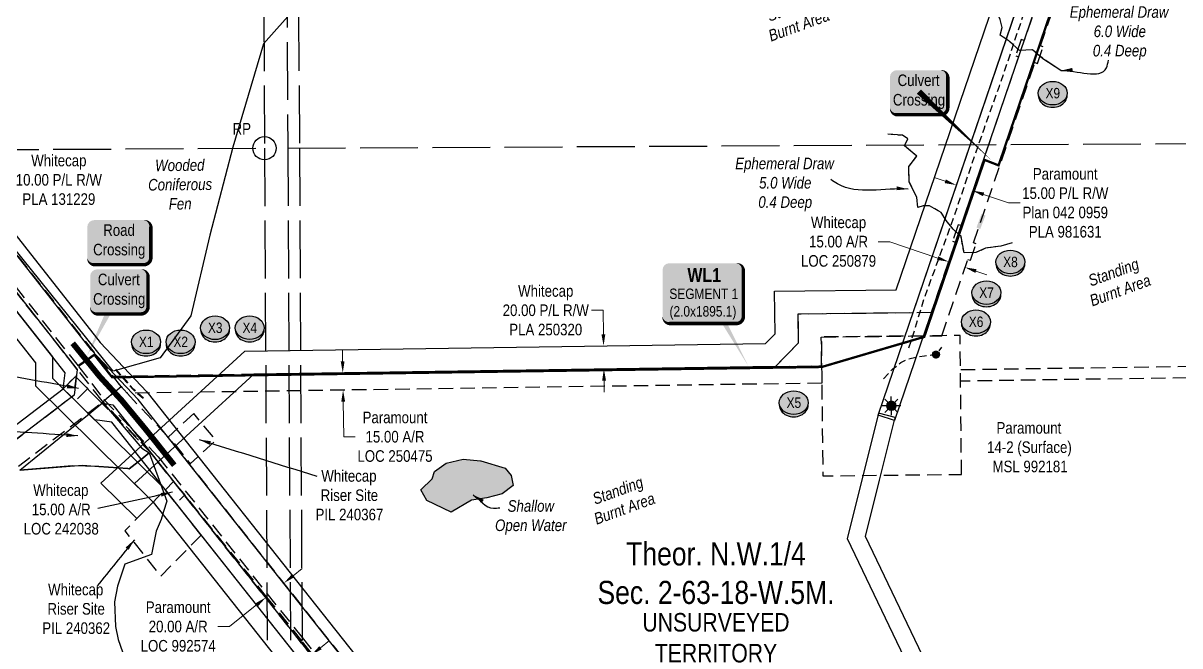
# Model space of a CAD drawing. Extents: x 521110 to 526221, y 6030392 to 6032896.
# Drawn here: x 524277 to 525277, y 6030879 to 6031417 of the extents above; entities that cross this region are included whole.
import ezdxf
from ezdxf.enums import TextEntityAlignment as Align

# ---------------------------------------------------------------- set-up
doc = ezdxf.new("R2010")
doc.units = 0
doc.header["$LTSCALE"] = 5
doc.header["$PDSIZE"] = 0.5
for name, pattern in [('foc-ACCESSROAD', [3.75, 2.5, -1.25]), ('foc-TOPO-ephemeral', [6.25, 3.125, -0.625, 0.625, -0.625, 0.625, -0.625]), ('foc-UNSURVEYED', [12.5, 10, -2.5]), ('UG_PIPE', [1.875, 1.25, -0.625])]:
    doc.linetypes.add(name, pattern=pattern)
doc.layers.get('Defpoints').update_dxf_attribs({"color": 9})
for name, color, linetype in [('35', 37, 'Continuous'), ('AS-PIPE-UG', 44, 'UG_PIPE'), ('AS-ROADS', 254, 'Continuous'), ('AS-SYMBOL', 7, 'Continuous'), ('AS-UNDERLAY-H', 141, 'Continuous'), ('C-AR', 13, 'foc-ACCESSROAD'), ('C-RW', 13, 'Continuous'), ('C-SYMBOL', 7, 'Continuous'), ('C-WS', 13, 'foc-ACCESSROAD'), ('CG-NOTES', 7, 'Continuous'), ('F-AR', 190, 'foc-ACCESSROAD'), ('F-RW', 190, 'Continuous'), ('F-WS', 190, 'foc-ACCESSROAD'), ('F-WS-S', 8, 'Continuous'), ('L-UNS-T', 3, 'Continuous'), ('L-USEC', 7, 'foc-UNSURVEYED'), ('P-CROSSINGS', 250, 'Continuous'), ('P-PROPOSED', 10, 'Continuous'), ('T-DRAW', 143, 'foc-TOPO-ephemeral'), ('T-WATER', 160, 'Continuous'), ('T-WATER-H', 133, 'Continuous'), ('T-WATER-T', 170, 'Continuous'), ('WETLAND', 143, 'Continuous'), ('WETLAND-T', 146, 'Continuous')]:
    doc.layers.add(name, color=color, linetype=linetype)
for name, color, linetype, lineweight in [('C-AR-T', 13, 'Continuous', 9), ('C-RW-T', 13, 'Continuous', 9), ('C-WS-T', 13, 'Continuous', 9), ('F-AR-T', 190, 'Continuous', 9), ('F-RW-T', 190, 'Continuous', 9), ('F-VCE-T', 190, 'Continuous', 9), ('F-WS-T', 190, 'Continuous', 9), ('T-TEXT', 48, 'Continuous', 18)]:
    doc.layers.add(name, color=color, linetype=linetype, lineweight=lineweight)
doc.styles.add('175L', font='ARIALN.TTF', dxfattribs={"height": 20})
doc.styles.add('80', font='ARIALN.TTF', dxfattribs={"height": 10})
doc.styles.add('80CG', font='ARIALN.TTF', dxfattribs={"height": 10})
doc.styles.add('80L', font='ARIALN.TTF', dxfattribs={"height": 10})
doc.styles.add('80LS', font='ARIALNI.TTF', dxfattribs={"height": 10})
doc.styles.add('BOLD', font='ARIALNB.TTF')
doc.styles.add('Crossing', font='ARIALN.TTF', dxfattribs={"height": 10})
doc.styles.add('foc-LtypeFont', font='ARIALN.TTF', dxfattribs={"height": 7.35})
doc.linetypes.add('foc-TOPO-flowdirection-NOLINE', pattern='A,0,[">",foc-LtypeFont,S=0.3,R=0,X=0,Y=-0.945],-20,[">",foc-LtypeFont,S=0.3,R=0,X=0,Y=-0.945],0', length=20)
doc.dimstyles.new('Compass 5 000', dxfattribs={"dimscale": 5, "dimtxt": 9, "dimasz": 2, "dimexe": 0.2, "dimexo": 0.0625, "dimgap": 0.5, "dimtad": 0, "dimtih": 1, "dimtoh": 1, "dimzin": 0, "dimdsep": 46, "dimtxsty": '80CG', "dimcen": 0.1, "dimse1": 1, "dimse2": 1, "dimclrd": 256, "dimclrt": 256, "dimaunit": 1, "dimadec": 4, "dimazin": 0, "dimtfac": 0.06, "dimtofl": 0, "dimtmove": 0, "dimatfit": 1, "dimfxl": 0.2, "dimtolj": 1, "dimtzin": 0, "dimlwd": -1, "dimarcsym": 0})

# ---------------------------------------------------------------- blocks, each defined once
blk = doc.blocks.new('*D442')
at = {"layer": 'C-RW-T', "transparency": 16777216}
for p, q in [((524250.6, 6031275.09), (524258.44, 6031281.29)), ((524258.44, 6031281.29), (524268.44, 6031281.29)), ((524226.75, 6031256.27), (524218.9, 6031250.07))]:
    blk.add_line(p, q, dxfattribs=at)
for points in [[(524249.56, 6031276.4), (524251.63, 6031273.79), (524242.75, 6031268.9)], [(524225.72, 6031257.57), (524227.78, 6031254.96), (524234.6, 6031262.46)]]:
    blk.add_solid(points, dxfattribs=at)
at = {"layer": 'Defpoints', "color": 0, "transparency": 16777216}
for p in [(524242.75, 6031268.9), (524273.46, 6031230), (524265.31, 6031223.56)]:
    blk.add_point(p, dxfattribs=at)
at = {"layer": 'C-RW-T', "transparency": 16777216, "insert": (524307.53, 6031281.29), "char_height": 10, "attachment_point": 5, "style": '80CG'}
blk.add_mtext('\\A1;Whitecap\\P10.00 P/L R/W\\PPLA 131229', dxfattribs=at)
blk = doc.blocks.new('*D447')
at = {"layer": 'Defpoints', "color": 0, "transparency": 16777216}
for p in [(524441.35, 6031009.41), (524425.72, 6030996.95), (524486.52, 6030920.66)]:
    blk.add_point(p, dxfattribs=at)
at = {"layer": 'F-AR-T', "transparency": 16777216}
for p, q in [((524509.98, 6030939.36), (524517.8, 6030945.59)), ((524478.7, 6030914.43), (524454.98, 6030895.53)), ((524454.98, 6030895.53), (524444.98, 6030895.53))]:
    blk.add_line(p, q, dxfattribs=at)
for points in [[(524508.94, 6030940.66), (524511.02, 6030938.06), (524502.16, 6030933.13)], [(524477.66, 6030915.73), (524479.74, 6030913.13), (524486.52, 6030920.66)]]:
    blk.add_solid(points, dxfattribs=at)
at = {"layer": 'F-AR-T', "transparency": 16777216, "insert": (524410.69, 6030895.53), "char_height": 10, "attachment_point": 5, "style": '80CG', "bg_fill": 3, "box_fill_scale": 1.1, "bg_fill_color": 256, "bg_fill_true_color": 13158600, "bg_fill_transparency": 0}
blk.add_mtext('\\A1;Paramount\\P20.00 A/R\\PLOC 992574', dxfattribs=at)
blk = doc.blocks.new('*D452')
at = {"layer": 'Defpoints', "color": 0, "transparency": 16777216}
for p in [(524455.81, 6030958.92), (524447.99, 6030952.68), (524525.88, 6030871.01)]:
    blk.add_point(p, dxfattribs=at)
at = {"layer": 'F-RW-T', "transparency": 16777216}
for p, q in [((524533.7, 6030877.24), (524541.52, 6030883.47)), ((524510.24, 6030858.54), (524484.06, 6030837.67)), ((524484.06, 6030837.67), (524474.06, 6030837.67))]:
    blk.add_line(p, q, dxfattribs=at)
for points in [[(524532.66, 6030878.54), (524534.74, 6030875.94), (524525.88, 6030871.01)], [(524509.2, 6030859.84), (524511.28, 6030857.24), (524518.06, 6030864.77)]]:
    blk.add_solid(points, dxfattribs=at)
at = {"layer": 'F-RW-T', "transparency": 16777216, "insert": (524434.97, 6030837.67), "char_height": 10, "attachment_point": 5, "style": '80CG', "bg_fill": 3, "box_fill_scale": 1.1, "bg_fill_color": 256, "bg_fill_true_color": 13158600, "bg_fill_transparency": 0}
blk.add_mtext('\\A1;Paramount\\P10.00 P/L R/W\\PPLA 021246', dxfattribs=at)
blk = doc.blocks.new('*U439')
at = {"layer": '35', "color": 3}
blk.add_circle((0, 0), 10, dxfattribs=at)
at = {"layer": '35', "color": 3, "style": '80'}
blk.add_attdef('RP_001', (-27.59, 11.79), '', height=10, dxfattribs=at)
blk = doc.blocks.new('GAS')
h = blk.add_hatch(color=255)
h.dxf.hatch_style = 1
edge = h.paths.add_edge_path()
edge.add_arc((0, 0), 0.9, 0, 360)
for p, q in [((-0.81, 0), (-1.62, 0)), ((-0.57, 0.57), (-1.14, 1.14)), ((0, 0.81), (0, 1.62)), ((0.57, 0.57), (1.14, 1.14)), ((1.62, 0), (0.81, 0)), ((-0.57, -0.57), (-1.14, -1.14)), ((0, -0.81), (0, -1.62)), ((1.14, -1.14), (0.57, -0.57))]:
    blk.add_line(p, q)
blk.add_circle((0, 0), 0.8)
blk = doc.blocks.new('RISER')
h = blk.add_hatch(color=255)
h.dxf.hatch_style = 1
edge = h.paths.add_edge_path()
edge.add_arc((0, 0), 0.7, 0, 360)
blk.add_hatch(color=13).paths.add_polyline_path([(0.58, -0.15), (-0.58, -0.15, 0.774597)])
at = {"color": 13}
blk.add_line((-0.58, -0.15), (0.58, -0.15), dxfattribs=at)
blk.add_circle((0, 0), 0.6, dxfattribs=at)
blk = doc.blocks.new('*D461')
at = {"layer": 'Defpoints', "color": 0, "transparency": 16777216}
for p in [(525097.45, 6031271.99), (525068.81, 6031234.47), (525083, 6031229.63)]:
    blk.add_point(p, dxfattribs=at)
at = {"layer": 'F-RW-T', "transparency": 16777216}
for p, q in [((525073.79, 6031280.06), (525064.33, 6031283.29)), ((525106.91, 6031268.77), (525128.43, 6031261.43)), ((525128.43, 6031261.43), (525138.43, 6031261.43))]:
    blk.add_line(p, q, dxfattribs=at)
for points in [[(525074.33, 6031281.64), (525073.26, 6031278.48), (525083.26, 6031276.83)], [(525107.45, 6031270.34), (525106.37, 6031267.19), (525097.45, 6031271.99)]]:
    blk.add_solid(points, dxfattribs=at)
at = {"layer": 'F-RW-T', "transparency": 16777216, "insert": (525177.51, 6031261.43), "char_height": 10, "attachment_point": 5, "style": '80CG'}
blk.add_mtext('\\A1;Paramount\\P15.00 P/L R/W\\PPlan 042 0959\\PPLA 981631', dxfattribs=at)
blk = doc.blocks.new('*D462')
at = {"layer": 'C-RW-T', "transparency": 16777216}
for p, q in [((524777.96, 6031168.63), (524767.96, 6031168.63)), ((524778.26, 6031147.97), (524777.96, 6031168.63)), ((524778.84, 6031107.98), (524778.99, 6031097.98))]:
    blk.add_line(p, q, dxfattribs=at)
for points in [[(524779.93, 6031147.99), (524776.6, 6031147.94), (524778.41, 6031137.97)], [(524780.51, 6031108), (524777.18, 6031107.96), (524778.7, 6031117.98)]]:
    blk.add_solid(points, dxfattribs=at)
at = {"layer": 'Defpoints', "color": 0, "transparency": 16777216}
for p in [(524778.41, 6031137.97), (524814.21, 6031138.49), (524814.5, 6031118.5)]:
    blk.add_point(p, dxfattribs=at)
at = {"layer": 'C-RW-T', "transparency": 16777216, "insert": (524728.42, 6031168.63), "char_height": 10, "attachment_point": 5, "style": '80CG'}
blk.add_mtext('\\A1;Whitecap\\P20.00 P/L R/W\\PPLA 250320', dxfattribs=at)
blk = doc.blocks.new('*D463')
at = {"layer": 'C-AR-T', "transparency": 16777216}
for p, q in [((525025.86, 6031227.91), (525015.86, 6031227.91)), ((525067.23, 6031213.8), (525025.86, 6031227.91)), ((525100.35, 6031202.51), (525109.82, 6031199.28))]:
    blk.add_line(p, q, dxfattribs=at)
for points in [[(525067.77, 6031215.38), (525066.69, 6031212.22), (525076.7, 6031210.57)], [(525100.89, 6031204.08), (525099.81, 6031200.93), (525090.89, 6031205.73)]]:
    blk.add_solid(points, dxfattribs=at)
at = {"layer": 'Defpoints', "color": 0, "transparency": 16777216}
for p in [(525090.89, 6031205.73), (525063.91, 6031173.07), (525078.09, 6031168.23)]:
    blk.add_point(p, dxfattribs=at)
at = {"layer": 'C-AR-T', "transparency": 16777216, "insert": (524981.54, 6031227.91), "char_height": 10, "attachment_point": 5, "style": '80CG'}
blk.add_mtext('\\A1;Whitecap\\P15.00 A/R\\PLOC 250879', dxfattribs=at)
blk = doc.blocks.new('*D464')
at = {"layer": 'Defpoints', "color": 0, "transparency": 16777216}
for p in [(524586.93, 6031115.19), (524553.2, 6031099.71), (524587.15, 6031100.2)]:
    blk.add_point(p, dxfattribs=at)
at = {"layer": 'F-VCE-T', "transparency": 16777216}
for p, q in [((524552.83, 6031124.7), (524552.69, 6031134.7)), ((524553.34, 6031089.71), (524553.78, 6031059.41)), ((524553.78, 6031059.41), (524563.78, 6031059.41))]:
    blk.add_line(p, q, dxfattribs=at)
for points in [[(524554.5, 6031124.72), (524551.17, 6031124.68), (524552.98, 6031114.7)], [(524555.01, 6031089.74), (524551.68, 6031089.69), (524553.2, 6031099.71)]]:
    blk.add_solid(points, dxfattribs=at)
at = {"layer": 'F-VCE-T', "transparency": 16777216, "insert": (524598.12, 6031059.41), "char_height": 10, "attachment_point": 5, "style": '80CG'}
blk.add_mtext('\\A1;Paramount\\P15.00 A/R\\PLOC 250475', dxfattribs=at)
blk = doc.blocks.new('*U471')
h = blk.add_hatch(color=59)
edge = h.paths.add_edge_path()
edge.add_line((-21.5, -20), (21.5, -20))
edge.add_arc((21.5, -14), 6, 270, 360)
edge.add_line((27.5, -14), (27.5, 12.5))
edge.add_arc((21.5, 12.5), 6, 0, 90)
edge.add_line((21.5, 18.5), (-21.5, 18.5))
edge.add_arc((-21.5, 12.5), 6, 90, 180)
edge.add_line((-27.5, 12.5), (-27.5, -14))
edge.add_arc((-21.5, -14), 6, 180, 270)
at = {"color": 1, "flags": 128}
blk.add_lwpolyline([(-21.5, -20, 3, 3, 0), (21.5, -20, 3, 3, 0.414214), (27.5, -14, 3, 3, 0), (27.5, 12.5, 3, 0, 0.414214), (21.5, 18.5, 0, 0, 0), (-21.5, 18.5, 0, 0, 0.414214), (-27.5, 12.5, 0, 0, 0), (-27.5, -14, 0, 3, 0.414214)], format="xyseb", close=True, dxfattribs=at)
blk.add_lwpolyline([(13.3, 14.7, 0, 7.5, 0), (0, 0, 0, 0, 0)], format="xyseb", dxfattribs=at)
at = {"color": 1, "style": '80'}
blk.add_attdef('ENTER_TEXT_001', (-36, -5), '', height=10, dxfattribs=at)
blk = doc.blocks.new('*U472')
h = blk.add_hatch(color=254)
edge = h.paths.add_edge_path()
edge.add_line((-19, -20), (19, -20))
edge.add_arc((19, -14), 6, 270, 360)
edge.add_line((25, -14), (25, 12.5))
edge.add_arc((19, 12.5), 6, 0, 90)
edge.add_line((19, 18.5), (-19, 18.5))
edge.add_arc((-19, 12.5), 6, 90, 180)
edge.add_line((-25, 12.5), (-25, -14))
edge.add_arc((-19, -14), 6, 180, 270)
at = {"color": 160, "flags": 128}
blk.add_lwpolyline([(-19, -20, 3, 3, 0), (19, -20, 3, 3, 0.414214), (25, -14, 3, 3, 0), (25, 12.5, 3, 0, 0.414214), (19, 18.5, 0, 0, 0), (-19, 18.5, 0, 0, 0.414214), (-25, 12.5, 0, 0, 0), (-25, -14, 0, 3, 0.414214)], format="xyseb", close=True, dxfattribs=at)
at = {"color": 160, "style": '80'}
blk.add_attdef('ENTER_TEXT_001', (-26.8, -4.9), '', height=10, dxfattribs=at)
blk = doc.blocks.new('xing2')
h = blk.add_hatch(color=50)
h.dxf.hatch_style = 1
edge = h.paths.add_edge_path()
edge.add_ellipse((0, 0), major_axis=(-12.5, 0), ratio=0.816297, start_angle=0, end_angle=360)
h = blk.add_hatch(color=250)
h.dxf.hatch_style = 1
edge = h.paths.add_edge_path()
edge.add_ellipse((0, -2), major_axis=(-12.5, 0), ratio=0.816297, start_angle=0, end_angle=180)
edge.add_line((12.5, -2), (12.5, 0))
edge.add_ellipse((0, 0), major_axis=(-12.5, 0), ratio=0.816297, start_angle=0, end_angle=180, ccw=False)
edge.add_line((-12.5, 0), (-12.5, -2))
at = {"color": 250}
blk.add_ellipse((0, 0), major_axis=(-12.5, 0), ratio=0.816297, dxfattribs=at)
blk.add_ellipse((0, -2), major_axis=(-12.5, 0), ratio=0.816297, start_param=0, end_param=3.141593, dxfattribs=at)
at = {"color": 250, "style": 'Crossing'}
blk.add_attdef('CROSSING', text='', height=9, dxfattribs=at).set_placement((0.1, 0), align=Align.MIDDLE_CENTER)
at = {"color": 250, "style": 'Crossing', "flags": 1}
for tag, p in [('OWNER', (0.1, -12.5)), ('DESCRIPTION', (0.1, -25.8)), ('LOCATION', (0.1, -39.3)), ('DWG_REF', (0.1, -52.8))]:
    blk.add_attdef(tag, text='', height=9, dxfattribs=at).set_placement(p, align=Align.MIDDLE_CENTER)
blk = doc.blocks.new('*U523')
h = blk.add_hatch(color=254)
edge = h.paths.add_edge_path()
edge.add_line((-29, -33.7), (29, -33.7))
edge.add_arc((29, -27.7), 6, 270, 360)
edge.add_line((35, -27.7), (35, 12.5))
edge.add_arc((29, 12.5), 6, 0, 90)
edge.add_line((29, 18.5), (-29, 18.5))
edge.add_arc((-29, 12.5), 6, 90, 180)
edge.add_line((-35, 12.5), (-35, -27.7))
edge.add_arc((-29, -27.7), 6, 180, 270)
at = {"color": 1, "true_color": 0xff1414, "flags": 128}
blk.add_lwpolyline([(-29, -33.7, 3, 3, 0), (29, -33.7, 3, 3, 0.414214), (35, -27.7, 3, 3, 0), (35, 12.5, 3, 0, 0.414214), (29, 18.5, 0, 0, 0), (-29, 18.5, 0, 0, 0.414214), (-35, 12.5, 0, 0, 0), (-35, -27.7, 0, 3, 0.414214)], format="xyseb", close=True, dxfattribs=at)
blk.add_lwpolyline([(39.7, -71.1, 0, 7.5, 0), (0, 0, 0, 0, 0)], format="xyseb", dxfattribs=at)
at = {"color": 1, "true_color": 0xff1414}
for tag, p, height, style in [('TEMP_AREA_W1_001', (-9.2, 2.2), 12, 'BOLD'), ('ENTER_TEXT_001', (-30.7, -12.5), 9, '80')]:
    blk.add_attdef(tag, p, '', height=height, dxfattribs=dict(at, style=style))

msp = doc.modelspace()

# ---------------------------------------------------------------- hatches: boundary and pattern name
at = {"layer": 'AS-UNDERLAY-H'}
h = msp.add_hatch(color=256, dxfattribs=at)
h.dxf.hatch_style = 1
h.paths.add_polyline_path([(525105.125, 6031251.863), (525108.495, 6031250.47), (525103.963, 6031238.739), (525100.826, 6031240.249)])
at = {"layer": 'T-WATER-H'}
h = msp.add_hatch(color=256, dxfattribs=at)
h.dxf.hatch_style = 1
h.paths.add_polyline_path([(524672.189, 6031038.535), (524693.448, 6031032.377), (524698.588, 6031025.84), (524700.139, 6031017.421), (524690.681, 6031010.224), (524677.452, 6031006.683), (524664.191, 6031004.658), (524646.613, 6030994.411), (524625.633, 6031004.251), (524620.45, 6031013.55), (524630.313, 6031023.24), (524632.256, 6031029.529), (524642.442, 6031036.715), (524656.911, 6031040.195), (524672.163, 6031038.54)])

# ---------------------------------------------------------------- linework, layer by layer
at = {"layer": 'AS-PIPE-UG', "flags": 128}
for points in [[(525042.235, 6031136.142), (525044.828, 6031143.518), (525055.366, 6031178.065), (525072.718, 6031225.685), (525081.319, 6031249.367), (525107.286, 6031325.221), (525120.643, 6031362.119), (525130.435, 6031391.21), (525153.565, 6031459.743), (525170.438, 6031507.39), (525192.022, 6031572.056), (525231.846, 6031687.778), (525251.377, 6031747.277), (525265.787, 6031790.033), (525286.147, 6031849.105), (525289.485, 6031856.092), (525293.234, 6031858.656), (525296.689, 6031860.719), (525301.052, 6031862.811), (525312.516, 6031867.191), (525357.637, 6031883.729), (525380.434, 6031890.764)], [(525020.395, 6031109.568), (525028.441, 6031118.109), (525035.442, 6031123.601), (525041.625, 6031126.54), (525048.876, 6031128.366), (525055.94, 6031129.346), (525065.75, 6031130.392), (525070.84, 6031136.702)], [(524356.435, 6031117.359), (524371.205, 6031100.838), (524382.353, 6031090.853)], [(524356.808, 6031117.692), (524371.559, 6031101.192), (524382.686, 6031091.225)]]:
    msp.add_lwpolyline(points, dxfattribs=at)
at = {"layer": 'AS-ROADS', "const_width": 4.997, "flags": 128}
msp.add_lwpolyline([(524319.512, 6031140.186), (524342.741, 6031111.595), (524361.984, 6031090.671), (524382.74, 6031065.621), (524407.288, 6031034.873)], dxfattribs=at)
at = {"layer": 'C-AR'}
for points in [[(525281.652, 6031811.491), (525141.903, 6031401.754), (525139.538, 6031402.561), (525134.698, 6031388.371), (525137.063, 6031387.564), (525087.337, 6031241.771), (525084.972, 6031242.578), (525080.133, 6031228.388), (525082.498, 6031227.582), (525061.703, 6031166.613), (524946.431, 6031165.35), (524946.704, 6031140.41), (524926.935, 6031120.131), (524966.911, 6031120.712), (524966.638, 6031145.581), (525070.759, 6031146.722), (525093.24, 6031212.635), (525095.605, 6031211.828), (525100.445, 6031226.017), (525098.08, 6031226.824), (525151.253, 6031382.725), (525153.618, 6031381.918), (525158.457, 6031396.108), (525156.093, 6031396.914), (525287.968, 6031783.565)], [(524904.918, 6030397.132), (524870.065, 6030440.861), (524867.967, 6030443.493), (524863.828, 6030448.685), (524818.047, 6030506.121), (524517.777, 6030882.855), (524487.41, 6030920.954), (524387.095, 6031045.633), (524346.117, 6031089.281), (524344.981, 6031090.489), (524323.496, 6031117.613), (524173.914, 6031307.062), (524095.404, 6031406.617)], [(524098.234, 6031406.631), (524176.894, 6031307.06), (524324.519, 6031120.189), (524346.554, 6031091.701), (524393.49, 6031041.996), (524487.392, 6030924.183), (524517.759, 6030886.084), (524820.591, 6030506.133), (524907.498, 6030397.097)]]:
    msp.add_lwpolyline(points, dxfattribs=at)
at = {"layer": 'C-AR', "flags": 128}
msp.add_lwpolyline([(524399.633, 6031013.72), (524406.709, 6031020.883), (524416.09, 6031009.046), (524409.013, 6031001.883)], close=True, dxfattribs=at)
at = {"layer": 'C-RW', "flags": 128}
msp.add_lwpolyline([(524389.014, 6031002.972), (524374.965, 6030988.752), (524343.843, 6031019.499), (524403.068, 6031073.742), (524468.274, 6031133.462), (524918.387, 6031139.999), (524926.625, 6031148.45), (524926.223, 6031185.12), (525031.448, 6031186.273), (525234.834, 6031782.588), (525613.141, 6031828.984), (525605.752, 6031889.236), (525625.593, 6031891.67), (525635.416, 6031811.576), (525249.708, 6031764.273), (525045.804, 6031166.439), (524946.431, 6031165.35), (524946.704, 6031140.41), (524926.935, 6031120.131), (524476.167, 6031113.585), (524372.841, 6031018.951)], close=True, dxfattribs=at)
for points in [[(524063.578, 6031406.458), (524287.246, 6031123.201), (524287.366, 6031103.398), (524389.014, 6031002.972), (524773.852, 6030517.324), (524774.507, 6030400.413), (524775.803, 6030398.867)], [(524795.592, 6030398.601), (524789.469, 6030405.903), (524788.815, 6030522.581), (524399.633, 6031013.72), (524302.32, 6031109.698), (524302.207, 6031128.446), (524082.605, 6031406.553)], [(524930.185, 6030396.792), (524865.886, 6030473.579), (524376.093, 6031091.691), (524335.719, 6031134.359), (524335.719, 6031134.359), (524199.381, 6031307.25), (524120.644, 6031406.744)], [(524133.349, 6031406.808), (524212.075, 6031307.327), (524343.283, 6031140.913), (524383.654, 6031098.242), (524873.699, 6030479.794), (524937.45, 6030405.794), (524958.85, 6030396.407)]]:
    msp.add_lwpolyline(points, dxfattribs=at)
at = {"layer": 'C-WS', "flags": 128}
for points in [[(524424.132, 6031079.481), (524402.02, 6031059.229), (524407.126, 6031053.778), (524421.156, 6031036.168), (524443.28, 6031056.406)], [(524430.67, 6030974.552), (524399.633, 6031013.72), (524364.51, 6030978.17), (524395.547, 6030939.002)]]:
    msp.add_lwpolyline(points, close=True, dxfattribs=at)
at = {"layer": 'F-AR', "flags": 128}
for points in [[(524120.901, 6031406.745), (524350.158, 6031116.753), (524361.262, 6031102.737), (524339.394, 6031084.6), (524132.265, 6030926.956), (524132.179, 6030945.916), (524124.122, 6030945.878), (524320.637, 6031095.445), (524323.496, 6031117.613), (524095.31, 6031406.617)], [(525414.163, 6031112.213), (525087.044, 6031107.463), (525086.891, 6031117.456), (525414.018, 6031122.207)], [(524902.868, 6030397.16), (524868.227, 6030439.32), (524850.405, 6030461.01), (524387.095, 6031045.633), (524344.471, 6031088.81), (524361.262, 6031102.737), (524400.849, 6031060.463), (524865.886, 6030473.579), (524928.747, 6030396.812)]]:
    msp.add_lwpolyline(points, dxfattribs=at)
msp.add_lwpolyline([(524967.075, 6031105.72), (524366.636, 6031097.001), (524361.262, 6031102.737), (524354.072, 6031111.812), (524966.911, 6031120.712)], close=True, dxfattribs=at)
at = {"layer": 'F-RW'}
msp.add_lwpolyline([(525500.328, 6032177.592), (525476.68, 6031947.112), (525464.779, 6031924.325), (525445.259, 6031907.538), (525303.981, 6031859.206), (525294.788, 6031850.003), (525029.901, 6031073.373), (525015.712, 6031078.212), (525281.722, 6031858.137), (525295.835, 6031872.264), (525437.673, 6031920.788), (525452.822, 6031933.816), (525462.06, 6031951.503), (525485.414, 6032179.122)], dxfattribs=at)
at = {"layer": 'F-RW', "flags": 128}
for points in [[(524095.31, 6031406.617), (524323.496, 6031117.613), (524320.637, 6031095.445), (524110.682, 6030935.649), (524084.902, 6030892.112), (524081.761, 6030886.807), (524080.412, 6030887.606), (524073.16, 6030891.9), (524103.075, 6030942.42), (524311.259, 6031100.867), (524313.045, 6031114.72), (524082.625, 6031406.553)], [(524889.789, 6030397.335), (524842.572, 6030454.802), (524353.414, 6031072.04), (524338.54, 6031073.914), (524311.259, 6031100.867), (524321.796, 6031111.532), (524344.471, 6031088.81), (524354.278, 6031087.042), (524850.405, 6030461.01), (524902.868, 6030397.16)], [(524985.6, 6030396.048), (525013.356, 6030507.1), (525087.039, 6030801.916), (525004.889, 6030973.294), (525017.085, 6031022.087), (525030.287, 6031074.943), (525030.453, 6031075.571), (525030.617, 6031076.161), (525016.059, 6031079.812), (525001.59, 6031021.923), (524989.033, 6030971.687), (525071.184, 6030800.308), (524997.884, 6030507.022), (524970.198, 6030396.255)]]:
    msp.add_lwpolyline(points, dxfattribs=at)
at = {"layer": 'F-WS', "flags": 128}
for points in [[(525087.882, 6031026.965), (525086.568, 6031146.895), (524966.638, 6031145.581), (524967.952, 6031025.651)], [(524332.464, 6031100.981), (524321.928, 6031090.326), (524318.44, 6031093.772), (524311.259, 6031100.867), (524321.796, 6031111.532), (524322.517, 6031110.819), (524332.464, 6031100.981)]]:
    msp.add_lwpolyline(points, close=True, dxfattribs=at)
at = {"layer": 'L-USEC'}
for p, q in [((524500.495, 6032212.806), (524505.412, 6031308.733)), ((524511.091, 6032112.922), (524515.465, 6031308.787)), ((524515.463, 6031308.772), (524515.463, 6031308.787))]:
    msp.add_line(p, q, dxfattribs=at)
at = {"layer": 'L-USEC', "flags": 128}
for points in [[(524480.932, 6032112.758), (524485.303, 6031308.623)], [(523677.714, 6031304.573), (524485.303, 6031308.623)], [(524485.303, 6031308.623), (524489.67, 6030504.491)], [(524505.41, 6031308.723), (525312.999, 6031312.775)], [(524505.41, 6031308.732), (524509.776, 6030504.592)], [(524515.462, 6031308.774), (524519.828, 6030504.642)]]:
    msp.add_lwpolyline(points, dxfattribs=at)
at = {"layer": 'P-PROPOSED', "const_width": 1.999, "flags": 128}
msp.add_lwpolyline([(525732.046, 6031852.629), (525504.391, 6031824.709), (525307.281, 6031800.537), (525287.115, 6031784.159), (525155.147, 6031397.237), (525119.878, 6031293.832), (525107.755, 6031298.537), (525062.649, 6031166.291), (525055.638, 6031145.735), (524967.061, 6031119.714), (524353.594, 6031110.806), (524338.23, 6031130.246), (524324.254, 6031120.525)], dxfattribs=at)
at = {"layer": 'T-DRAW', "flags": 128}
for points in [[(525173.825, 6031375.7), (525158.275, 6031385.877), (525149.18, 6031393.69), (525138.084, 6031393.078), (525128.898, 6031401.129), (525121.122, 6031406.323), (525123.02, 6031412.801), (525121.347, 6031419.844), (525117.375, 6031428.615), (525113.348, 6031435.175), (525107.752, 6031436.022), (525102.767, 6031432.523), (525089.801, 6031431.38), (525087.073, 6031426.46)], [(525131.696, 6031226.889), (525121.901, 6031224.112), (525108.594, 6031222.402), (525100.361, 6031218.43), (525090.003, 6031218.397), (525087.407, 6031232.393), (525080.629, 6031238.627), (525074.628, 6031246.342), (525070.389, 6031253.125), (525060.241, 6031258.892), (525054.582, 6031258.845), (525050.117, 6031257.543), (525049.172, 6031265.978), (525042.642, 6031279.595), (525042.352, 6031292.706), (525049.186, 6031301.91), (525038.459, 6031310.68), (525041.363, 6031316.687), (525036.682, 6031319.796), (525024.153, 6031320.632)]]:
    msp.add_lwpolyline(points, dxfattribs=at)
at = {"layer": 'T-DRAW', "linetype": 'foc-TOPO-flowdirection-NOLINE', "flags": 128}
for points in [[(525173.825, 6031375.7), (525158.275, 6031385.877), (525149.18, 6031393.69), (525138.084, 6031393.078), (525128.898, 6031401.129), (525121.122, 6031406.323), (525123.02, 6031412.801), (525121.347, 6031419.844), (525117.375, 6031428.615), (525113.348, 6031435.175), (525107.752, 6031436.022), (525102.767, 6031432.523), (525089.801, 6031431.38), (525087.073, 6031426.46)], [(525131.696, 6031226.889), (525121.901, 6031224.112), (525108.594, 6031222.402), (525100.361, 6031218.43), (525090.003, 6031218.397), (525087.407, 6031232.393), (525080.629, 6031238.627), (525074.628, 6031246.342), (525070.389, 6031253.125), (525060.241, 6031258.892), (525054.582, 6031258.845), (525050.117, 6031257.543), (525049.172, 6031265.978), (525042.642, 6031279.595), (525042.352, 6031292.706), (525049.186, 6031301.91), (525038.459, 6031310.68), (525041.363, 6031316.687), (525036.682, 6031319.796), (525024.153, 6031320.632)]]:
    msp.add_lwpolyline(points, dxfattribs=at)
at = {"layer": 'T-WATER', "color": 160, "flags": 128}
for points in [[(525113.737, 6031298.141, 0, 4.995, 0), (525050.973, 6031357.538, 0, 0, 0)], [(524331.27, 6031128.164, 0, 6.996, 0), (524359.61, 6031185.518, 0, 0, 0)]]:
    msp.add_lwpolyline(points, format="xyseb", dxfattribs=at)
at = {"layer": 'T-WATER', "flags": 128}
msp.add_lwpolyline([(524672.189, 6031038.535), (524693.448, 6031032.377), (524698.588, 6031025.84), (524700.139, 6031017.421), (524690.681, 6031010.224), (524677.452, 6031006.683), (524664.191, 6031004.658), (524646.613, 6030994.411), (524625.633, 6031004.251), (524620.45, 6031013.55), (524630.313, 6031023.24), (524632.256, 6031029.529), (524642.442, 6031036.715), (524656.911, 6031040.195), (524672.163, 6031038.54)], close=True, dxfattribs=at)
at = {"layer": 'WETLAND', "flags": 128}
for points in [[(524919.209, 6032215.2), (524919.043, 6032214.76), (524892.52, 6032195.363), (524890.401, 6032159.157), (524838.251, 6032139.604), (524798.564, 6032063.536), (524768.798, 6031987.468), (524818.408, 6031865.098), (524801.871, 6031798.952), (524742.34, 6031626.972), (524669.579, 6031537.675), (524563.746, 6031488.066), (524484.37, 6031398.769), (524457.912, 6031309.472), (524438.068, 6031233.404), (524421.532, 6031163.951), (524395.073, 6031127.57), (524354.614, 6031116.077), (524119.736, 6031406.739)], [(524273.689, 6031030.577), (524328.218, 6031034.873), (524342.224, 6031033.801), (524367.299, 6031031.882), (524368.371, 6031031.8), (524378.558, 6031039.857), (524385.582, 6031045.413), (524394.217, 6031021.83), (524400.782, 6031003.898), (524398.12, 6030994.98), (524396.022, 6030987.952), (524391.665, 6030977.973), (524387.616, 6030957.726), (524364.459, 6030949.344), (524364.459, 6030949.344), (524358.142, 6030930.373), (524355.76, 6030916.879), (524356.554, 6030895.448), (524358.935, 6030884.335), (524368.46, 6030856.554)]]:
    msp.add_lwpolyline(points, dxfattribs=at)
msp.add_lwpolyline([(524379.174, 6031049.584), (524385.582, 6031045.413), (524378.558, 6031039.857), (524368.371, 6031031.8), (524367.299, 6031031.882), (524342.224, 6031033.801), (524319.124, 6031034.216), (524273.689, 6031030.577), (524324.706, 6031071.935), (524333.829, 6031079.331), (524345.692, 6031088.947), (524379.174, 6031049.584)], close=True, dxfattribs=at)

# ---------------------------------------------------------------- block references
at = {"color": 6}
msp.add_blockref('*U439', (524485.303, 6031308.623), dxfattribs=at).add_auto_attribs({'RP_001': 'RP'})
at = {"layer": 'AS-SYMBOL', "color": 5, "xscale": 4.999999999999996, "yscale": 4.999999999999996, "zscale": 4.999999999999996}
msp.add_blockref('RISER', (525065.74, 6031130.389), dxfattribs=at)
at = {"layer": 'AS-SYMBOL', "xscale": 4.999999999999996, "yscale": 4.999999999999996, "zscale": 4.999999999999996}
for name, p in [('RISER', (525065.74, 6031130.389)), ('GAS', (525027.157, 6031086.193))]:
    msp.add_blockref(name, p, dxfattribs=at)
at = {"layer": 'CG-NOTES'}
ref = msp.add_blockref('*U472', (525050.973, 6031357.538), dxfattribs=dict(at, xscale=0.99949463036596, yscale=0.99949463036596, zscale=0.99949463036596))
ref.add_attrib('ENTER_TEXT_001', 'Culvert', (525032.603, 6031362.339), dxfattribs={"layer": '0', "color": 160, "height": 9.9949, "style": '80'})
ref.add_attrib('ENTER_TEXT_002', 'Crossing', (525028.509, 6031345.503), dxfattribs={"layer": '0', "color": 160, "height": 9.9949, "style": '80'})
ref = msp.add_blockref('*U471', (524359.61, 6031228.051), dxfattribs=dict(at, xscale=0.9990722121599998, yscale=0.9990722121599998, zscale=0.9990722121599998))
ref.add_attrib('ENTER_TEXT_001', 'Road', (524345.912, 6031232.938), dxfattribs={"layer": '0', "color": 1, "height": 9.9907, "style": '80'})
ref.add_attrib('ENTER_TEXT_002', 'Crossing', (524337.155, 6031216.11), dxfattribs={"layer": '0', "color": 1, "height": 9.9907, "style": '80'})
ref = msp.add_blockref('*U472', (524359.61, 6031185.518), dxfattribs=dict(at, xscale=0.99949463036596, yscale=0.99949463036596, zscale=0.99949463036596))
ref.add_attrib('ENTER_TEXT_001', 'Culvert', (524341.239, 6031190.319), dxfattribs={"layer": '0', "color": 160, "height": 9.9949, "style": '80'})
ref.add_attrib('ENTER_TEXT_002', 'Crossing', (524337.145, 6031173.483), dxfattribs={"layer": '0', "color": 160, "height": 9.9949, "style": '80'})
ref = msp.add_blockref('*U523', (524864.313, 6031190.86), dxfattribs=dict(at, xscale=0.9980242305857808, yscale=0.9980242305857808, zscale=0.9980242305857808))
ref.add_attrib('TEMP_AREA_W1_001', 'WL1', (524850.927, 6031193.1), dxfattribs={"layer": '0', "color": 1, "true_color": 0xff1414, "height": 11.9763, "style": 'BOLD'})
ref.add_attrib('ENTER_TEXT_001', 'SEGMENT 1', (524835.301, 6031178.408), dxfattribs={"layer": '0', "color": 1, "true_color": 0xff1414, "height": 8.9822, "style": '80'})
ref.add_attrib('ENTER_TEXT_002', '(2.0x1895.1)', (524835.427, 6031163.285), dxfattribs={"layer": '0', "color": 1, "true_color": 0xff1414, "height": 8.98222, "style": '80'})
at = {"layer": 'F-WS-S', "xscale": 4.997407249999995, "yscale": 4.997407249999995, "zscale": 4.997407249999995}
msp.add_blockref('GAS', (525027.157, 6031086.193), dxfattribs=at)
at = {"layer": 'P-CROSSINGS', "xscale": 0.99948, "yscale": 0.99948, "zscale": 0.99948}
for p, values in [((525166.663, 6031356.191), {'CROSSING': 'X9'}), ((525130.056, 6031210.426), {'CROSSING': 'X8'}), ((525109.379, 6031183.914), {'CROSSING': 'X7'}), ((525100.334, 6031158.749), {'CROSSING': 'X6'}), ((524442.589, 6031153.566), {'CROSSING': 'X3'}), ((524472.496, 6031153.586), {'CROSSING': 'X4'}), ((524382.952, 6031141.423), {'CROSSING': 'X1'}), ((524412.77, 6031141.423), {'CROSSING': 'X2'}), ((524942.819, 6031088.876), {'CROSSING': 'X5'})]:
    msp.add_blockref('xing2', p, dxfattribs=at).add_auto_attribs(values)

# ---------------------------------------------------------------- texts
at = {"layer": 'C-SYMBOL', "color": 3, "insert": (524875.587, 6030968.322), "char_height": 19.98963, "width": 203.1369, "attachment_point": 2, "style": '175L'}
msp.add_mtext('Theor. N.W.1/4\\PSec. 2-63-18-W.5M.', dxfattribs=at)
at = {"layer": 'C-WS-T', "char_height": 9.99481, "attachment_point": 1, "style": '80L'}
for s, insert in [('\\pi9.0017;Whitecap\\P\\pi8.429;Riser Site\\P\\pi3.977;PIL 240367', (524525.448, 6031030.617)), ('\\pi9.0017;Whitecap\\P\\pi7.7847;15.00 A/R\\P\\pi0.75561;LOC 242038', (524276.359, 6031018.344)), ('\\pi9.0017;Whitecap\\P\\pi8.429;Riser Site\\P\\pi4.0077;PIL 240362', (524289.225, 6030932.492))]:
    msp.add_mtext_dynamic_manual_height_columns(s, width=65.10715, gutter_width=50, heights=[0], dxfattribs=dict(at, insert=insert))
at = {"layer": 'F-WS-T', "insert": (525109.321, 6031072.099), "char_height": 9.99481, "width": 72.58622, "attachment_point": 1, "style": '80L'}
msp.add_mtext('\\pi8.7631;Paramount\\P\\pi0.66357;14-2 (Surface)\\P\\pi5.3133;MSL 992181', dxfattribs=at)
at = {"layer": 'L-UNS-T', "color": 3, "insert": (524875.587, 6030885.774), "char_height": 15.9917, "attachment_point": 5, "style": '80L'}
msp.add_mtext_dynamic_manual_height_columns('UNSURVEYED TERRITORY', width=126.3482, gutter_width=47.475, heights=[0], dxfattribs=at)
at = {"layer": 'T-TEXT', "char_height": 9.9948, "width": 54.61452, "attachment_point": 2, "rotation": 20, "style": '80LS'}
for insert in [(524939.82, 6031435.043), (525217.555, 6031206.277), (524789.009, 6031017.813)]:
    msp.add_mtext('Standing\\PBurnt Area', dxfattribs=dict(at, insert=insert))
at = {"layer": 'T-WATER', "char_height": 10.00006, "attachment_point": 1, "style": '80L'}
for s, width, gutter_width, insert in [('\\pi0.32626;{\\fArial Narrow|b0|i1|c0|p34;Ephemeral Draw\\P\\pi21.029;6.0 Wide\\P\\pi20.296;0.4 Deep}', 86.02823, 50, (525181.076, 6031431.275)), ('\\pi0.32626;{\\fArial Narrow|b0|i1|c0|p34;Ephemeral Draw\\P\\pi20.951;5.0 Wide\\P\\pi20.296;0.4 Deep}', 86.02823, 50, (524891.905, 6031300.485)), ('\\pi30.2;{\\fArial Narrow|b0|i1|c0|p34;Shallow\\P\\pi19.307;Open Water}', 100.32608, 49.974, (524665.302, 6031004.675))]:
    msp.add_mtext_dynamic_manual_height_columns(s, width=width, gutter_width=gutter_width, heights=[0], dxfattribs=dict(at, insert=insert))
at = {"layer": 'WETLAND-T', "insert": (524383.914, 6031298.678), "char_height": 9.98668, "attachment_point": 1, "rotation": 0.56433, "style": '80L'}
msp.add_mtext_dynamic_manual_height_columns('\\pi6.8281;{\\fArial Narrow|b0|i1|c0|p34;Wooded \\P\\pi0.56766;Coniferous\\P\\pi18.256;Fen}', width=55.39448, gutter_width=49.974, heights=[0], dxfattribs=at)

# ---------------------------------------------------------------- dimensions: what is measured, and where the dimension line sits
at = {"layer": 'C-AR-T'}
dim = msp.add_linear_dim(base=(525090.886, 6031205.733), p1=(525063.905, 6031173.069), p2=(525078.095, 6031168.23), angle=341.166953, text='Whitecap\\P15.00 A/R\\PLOC 250879', dimstyle='Compass 5 000', dxfattribs=at)
dim.commit()
dim.dimension.update_dxf_attribs({"geometry": '*D463', "text_midpoint": (524981.543, 6031227.913), "dimtype": 161})
at = {"layer": 'C-RW-T'}
dim = msp.add_linear_dim(base=(524242.747, 6031268.897), p1=(524265.313, 6031223.56), p2=(524273.464, 6031229.995), angle=38.293827, text='Whitecap\\P10.00 P/L R/W\\PPLA 131229', dimstyle='Compass 5 000', dxfattribs=at)
dim.commit()
dim.dimension.update_dxf_attribs({"geometry": '*D442', "text_midpoint": (524307.53, 6031281.291), "dimtype": 161})
at = {"layer": 'C-RW-T', "color": 3}
dim = msp.add_linear_dim(base=(524778.409, 6031137.966), p1=(524814.503, 6031118.499), p2=(524814.213, 6031138.486), angle=90.832, text='Whitecap\\P20.00 P/L R/W\\PPLA 250320', dimstyle='Compass 5 000', dxfattribs=at)
dim.commit()
dim.dimension.update_dxf_attribs({"geometry": '*D462', "text_midpoint": (524728.424, 6031168.626), "dimtype": 161})
at = {"layer": 'F-RW-T'}
dim = msp.add_linear_dim(base=(525097.448, 6031271.993), p1=(525068.809, 6031234.471), p2=(525082.999, 6031229.631), angle=341.166121, text='Paramount\\P15.00 P/L R/W\\PPlan 042 0959\\PPLA 981631', dimstyle='Compass 5 000', dxfattribs=at)
dim.commit()
dim.dimension.update_dxf_attribs({"geometry": '*D461', "text_midpoint": (525177.513, 6031261.427), "dimtype": 161})
at = {"layer": 'F-VCE-T'}
dim = msp.add_linear_dim(base=(524553.197, 6031099.71), p1=(524586.93, 6031115.194), p2=(524587.148, 6031100.203), angle=270.832, text='Paramount\\P15.00 A/R\\PLOC 250475', dimstyle='Compass 5 000', dxfattribs=at)
dim.commit()
dim.dimension.update_dxf_attribs({"geometry": '*D464', "text_midpoint": (524598.118, 6031059.414), "dimtype": 161})

# ---------------------------------------------------------------- leaders
at = {"layer": 'C-RW-T', "color": 6, "path_type": 1}
msp.add_leader([(524428.897, 6031056.991), (524530.645, 6031025.398)], dimstyle='Compass 5 000', override={"dimgap": 0.5, "dimtad": 0}, dxfattribs=at)
at = {"layer": 'C-WS-T', "path_type": 1}
for points in [[(524405.662, 6031011.481), (524341.321, 6030997.481)], [(524372.809, 6030970.56), (524340.729, 6030930.586)]]:
    msp.add_leader(points, dimstyle='Compass 5 000', override={"dimgap": 0.5, "dimtad": 0}, dxfattribs=at)
at = {"layer": 'F-WS-T', "path_type": 1}
msp.add_leader([(524324.525, 6031101.226), (524251.374, 6031114.463)], dimstyle='Compass 5 000', override={"dimgap": 0.5, "dimtad": 0}, dxfattribs=at)
at = {"layer": 'T-WATER', "path_type": 1}
for points in [[(525041.722, 6031273.283), (524980.723, 6031277.814), (524974.953, 6031281.521)], [(524665.646, 6031009.196), (524683.144, 6030997.631), (524688.789, 6030998.195)]]:
    msp.add_leader(points, dimstyle='Compass 5 000', override={"dimgap": 0.5, "dimtad": 0}, dxfattribs=at)
at = {"layer": 'T-WATER-T', "path_type": 1}
msp.add_leader([(525173.825, 6031375.7), (525213.081, 6031378.12), (525214.936, 6031384.645)], dimstyle='Compass 5 000', override={"dimgap": 0.5, "dimtad": 0}, dxfattribs=at)
at = {"layer": 'WETLAND-T', "path_type": 1}
msp.add_leader([(524324.051, 6031060.239), (524244.084, 6031065.245)], dimstyle='Compass 5 000', override={"dimgap": 0.5, "dimtad": 0}, dxfattribs=at)

# ---------------------------------------------------------------- next in the draw order: dimensions: what is measured, and where the dimension line sits
at = {"layer": 'F-AR-T'}
dim = msp.add_linear_dim(base=(524486.523, 6030920.664), p1=(524441.354, 6031009.412), p2=(524425.72, 6030996.95), angle=218.556426, text='Paramount\\P20.00 A/R\\PLOC 992574', dimstyle='Compass 5 000', override={"dimtfill": 1}, dxfattribs=at)
dim.commit()
dim.dimension.update_dxf_attribs({"geometry": '*D447', "text_midpoint": (524410.694, 6030895.527), "dimtype": 161})

# ---------------------------------------------------------------- next in the draw order: dimensions: what is measured, and where the dimension line sits
at = {"layer": 'F-RW-T'}
dim = msp.add_linear_dim(base=(524525.883, 6030871.008), p1=(524447.991, 6030952.685), p2=(524455.814, 6030958.92), angle=38.556106, text='Paramount\\P10.00 P/L R/W\\PPLA 021246', dimstyle='Compass 5 000', override={"dimtfill": 1}, dxfattribs=at)
dim.commit()
dim.dimension.update_dxf_attribs({"geometry": '*D452', "text_midpoint": (524434.972, 6030837.672), "dimtype": 161})

doc.saveas('drawing.dxf')
